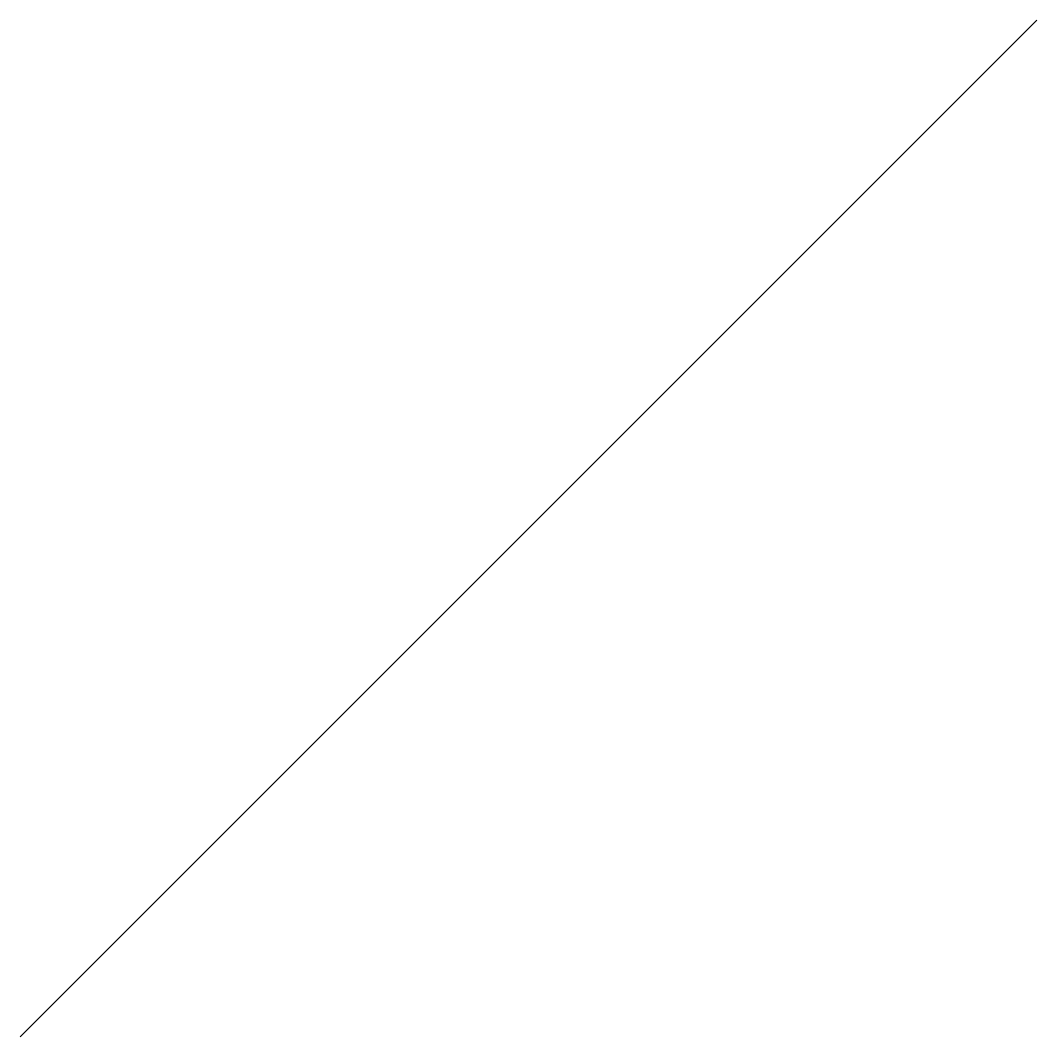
# Model space of a CAD drawing. Header units: metres. Extents: x 0 to 9, y 0 to 9.
import ezdxf

# ---------------------------------------------------------------- set-up
doc = ezdxf.new("R2010")
doc.units = ezdxf.units.M

msp = doc.modelspace()

# ---------------------------------------------------------------- linework, layer by layer
for p, q in [((8, 8, 8), (9, 9, 9)), ((7, 7, 7), (8, 8, 8)), ((6, 6, 6), (7, 7, 7)), ((5, 5, 5), (6, 6, 6)), ((4, 4, 4), (5, 5, 5)), ((3, 3, 3), (4, 4, 4)), ((2, 2, 2), (3, 3, 3)), ((1, 1, 1), (2, 2, 2)), ((0, 0), (1, 1, 1))]:
    msp.add_line(p, q)

doc.saveas('drawing.dxf')
